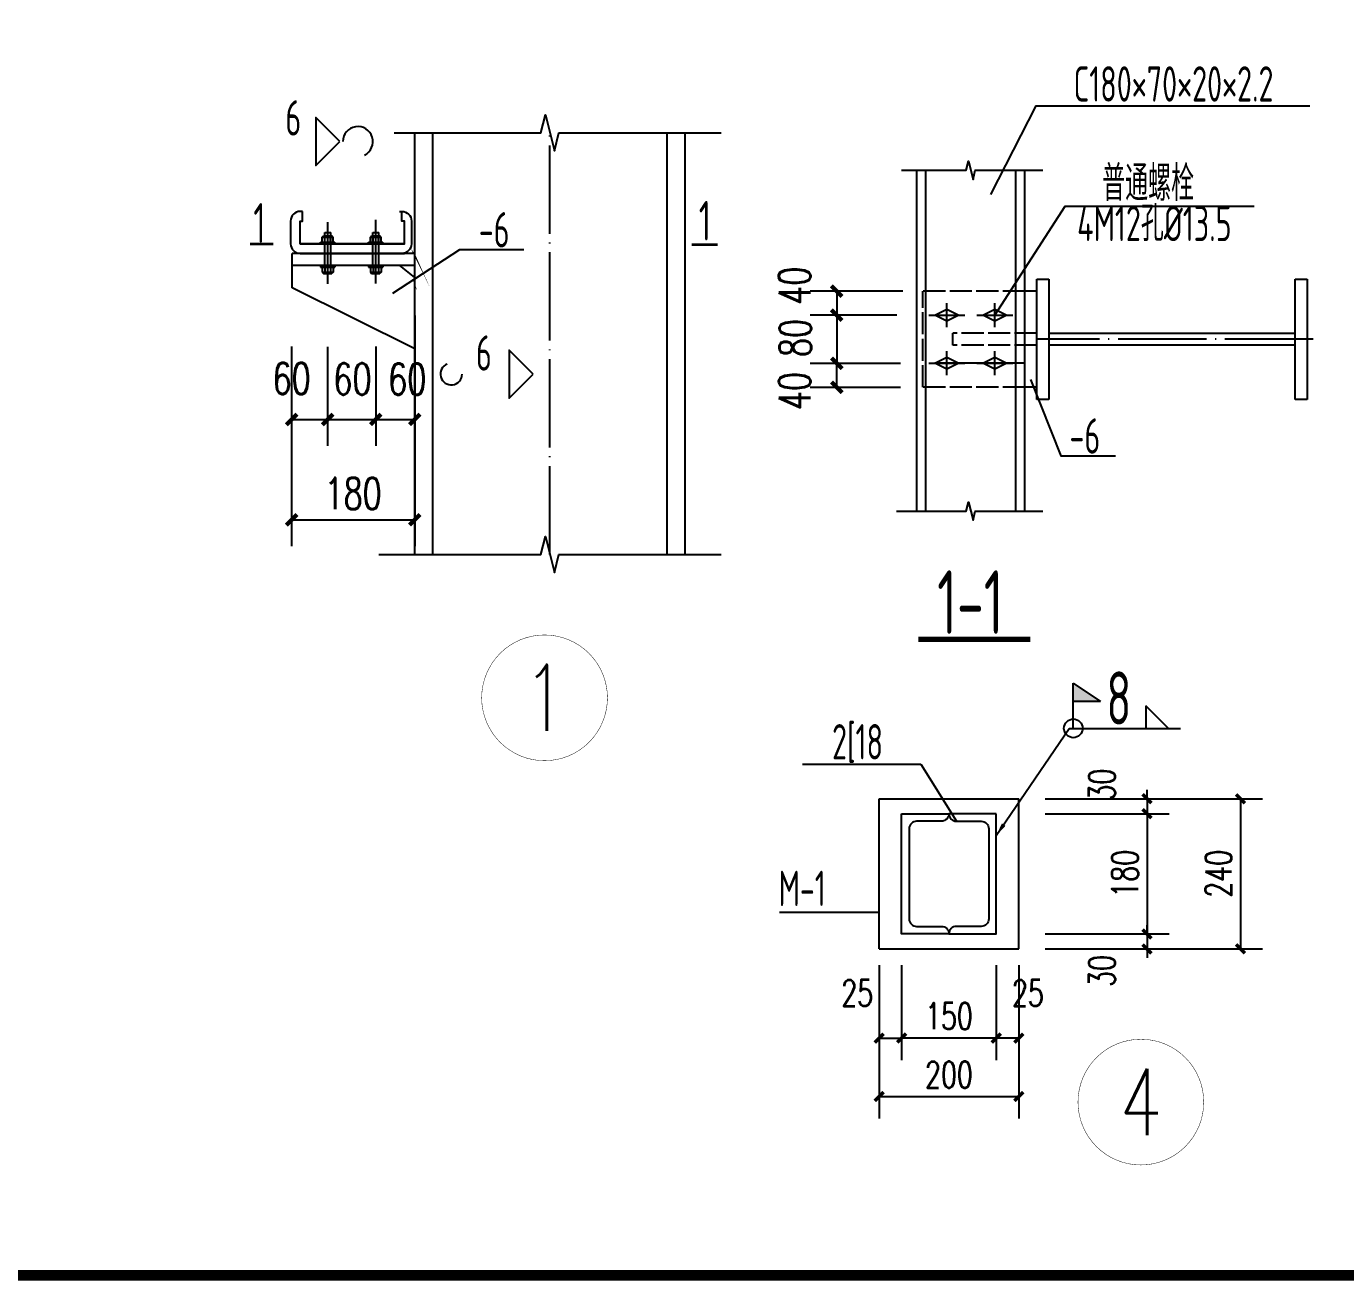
# Model space of a CAD drawing. Extents: x 14207793 to 14719554, y -1675802 to -1228715.
# Drawn here: x 14227366 to 14242298, y -1525750 to -1511553 of the extents above; entities that cross this region are included whole.
import ezdxf
from ezdxf.enums import TextEntityAlignment as Align

# ---------------------------------------------------------------- set-up
doc = ezdxf.new("R2010")
doc.units = 0
doc.header["$LTSCALE"] = 500
doc.header["$MEASUREMENT"] = 0
for name, pattern in [('5', [1.2, 0.5, -0.1, 0.5, -0.1]), ('DOTE', [2.42, 2, -0.2, 0.02, -0.2]), ('x', [5, 3, -2]), ('x2', [1.25, 0.75, -0.5])]:
    doc.linetypes.add(name, pattern=pattern)
doc.layers.get('0').update_dxf_attribs({"linetype": 'CONTINUOUS'})
doc.layers.get('DEFPOINTS').update_dxf_attribs({"color": 140, "linetype": 'CONTINUOUS'})
for name, color, linetype in [('4', 7, 'CONTINUOUS'), ('AXIS', 3, 'CONTINUOUS'), ('BOLT', 2, 'CONTINUOUS'), ('BOLTFILL', 2, 'CONTINUOUS'), ('BOLTX', 2, 'x2'), ('DIM', 3, 'CONTINUOUS'), ('DOTE', 8, 'DOTE'), ('GSYMBT', 3, 'CONTINUOUS'), ('PUB_TITLE', 4, 'CONTINUOUS'), ('S', 2, 'CONTINUOUS'), ('SBEAM', 2, 'CONTINUOUS'), ('SYMB', 7, 'CONTINUOUS'), ('X', 2, 'x')]:
    doc.layers.add(name, color=color, linetype=linetype)
doc.styles.add('_TCH_DIM_T3', font='SIMPLEX', dxfattribs={"width": 0.705882, "bigfont": 'GBCBIG'})
doc.styles.add('HZ', font='txt', dxfattribs={"width": 0.8, "bigfont": 'hztxt'})
doc.styles.get("Standard").update_dxf_attribs({"font": 'SYSZ.shx', "width": 0.75, "bigfont": 'SYFS.shx'})
doc.styles.add('TSSD_REIN', font='Tssdeng.shx', dxfattribs={"width": 0.65, "bigfont": 'hztxt.shx'})
doc.dimstyles.new('_TCH_ARCH&&120', dxfattribs={"dimtxt": 357, "dimasz": 120, "dimexe": 300, "dimexo": 360, "dimgap": 120, "dimtad": 1, "dimdec": 0, "dimzin": 0, "dimdsep": 46, "dimtxsty": '_TCH_DIM_T3', "dimblk": 'ARCHTICK', "dimcen": 0.09, "dimclrt": 7, "dimazin": 2, "dimtfac": 1, "dimtdec": 0, "dimtix": 1, "dimtmove": 2, "dimatfit": 3, "dimfxl": 0, "dimtolj": 1, "dimtzin": 0, "dimarcsym": 0})
doc.dimstyles.new('_TCH_ARCH-100', dxfattribs={"dimtxt": 297.5, "dimasz": 100, "dimexe": 250, "dimexo": 300, "dimgap": 100, "dimtad": 1, "dimdec": 0, "dimzin": 0, "dimdsep": 46, "dimtxsty": '_TCH_DIM_T3', "dimblk": 'ARCHTICK', "dimcen": 0.09, "dimclrt": 7, "dimazin": 2, "dimtfac": 1, "dimtdec": 0, "dimtix": 1, "dimtmove": 2, "dimatfit": 3, "dimfxl": 0, "dimtolj": 1, "dimtzin": 0, "dimarcsym": 0})
doc.dimstyles.new('ang', dxfattribs={"dimscale": 20, "dimtxt": 3, "dimasz": 15, "dimexe": 2, "dimexo": 2, "dimgap": 1, "dimtad": 1, "dimdec": 0, "dimzin": 0, "dimdsep": 46, "dimtxsty": 'Standard', "dimcen": 0.09, "dimdle": 2, "dimadec": 0, "dimazin": 0, "dimtfac": 1, "dimtdec": 0, "dimtix": 1, "dimtmove": 2, "dimatfit": 3, "dimfxl": 0, "dimtolj": 1, "dimtzin": 0, "dimarcsym": 0})

# ---------------------------------------------------------------- blocks, each defined once
blk = doc.blocks.new('_ArchTick')
at = {"color": 0, "linetype": 'ByBlock', "const_width": 0.4}
blk.add_lwpolyline([(-0.5, -0.5), (0.5, 0.5)], dxfattribs=at)
blk = doc.blocks.new('*D1040')
at = {"layer": 'AXIS', "color": 0, "lineweight": -2}
for p, q in [((14231320, -1515379), (14231320, -1516302)), ((14231762, -1515379), (14231762, -1516302)), ((14231320, -1516002), (14231762, -1516002))]:
    blk.add_line(p, q, dxfattribs=at)
at = {"layer": 'DEFPOINTS', "color": 0}
for p in [(14231320, -1515019), (14231762, -1515019), (14231762, -1516002)]:
    blk.add_point(p, dxfattribs=at)
at = {"layer": 'AXIS', "color": 0, "lineweight": -2, "xscale": 120, "yscale": 120, "zscale": 120, "rotation": 180}
blk.add_blockref('_ArchTick', (14231320, -1516002), dxfattribs=at)
at = {"layer": 'AXIS', "color": 0, "lineweight": -2, "xscale": 120, "yscale": 120, "zscale": 120}
blk.add_blockref('_ArchTick', (14231762, -1516002), dxfattribs=at)
at = {"layer": 'AXIS', "color": 7, "insert": (14231677, -1515546), "char_height": 357, "attachment_point": 5, "style": '_TCH_DIM_T3'}
blk.add_mtext('\\A1;60', dxfattribs=at)
blk = doc.blocks.new('*D1041')
at = {"layer": 'AXIS', "color": 0, "lineweight": -2}
for p, q in [((14230368, -1515175), (14230368, -1516302)), ((14230776, -1515179), (14230776, -1516302)), ((14230368, -1516002), (14230776, -1516002))]:
    blk.add_line(p, q, dxfattribs=at)
at = {"layer": 'DEFPOINTS', "color": 0}
for p in [(14230368, -1514815), (14230776, -1514819), (14230776, -1516002)]:
    blk.add_point(p, dxfattribs=at)
at = {"layer": 'AXIS', "color": 0, "lineweight": -2, "xscale": 120, "yscale": 120, "zscale": 120, "rotation": 180}
blk.add_blockref('_ArchTick', (14230368, -1516002), dxfattribs=at)
at = {"layer": 'AXIS', "color": 0, "lineweight": -2, "xscale": 120, "yscale": 120, "zscale": 120}
blk.add_blockref('_ArchTick', (14230776, -1516002), dxfattribs=at)
at = {"layer": 'AXIS', "color": 7, "insert": (14230368, -1515538), "char_height": 357, "attachment_point": 5, "style": '_TCH_DIM_T3'}
blk.add_mtext('\\A1;60', dxfattribs=at)
blk = doc.blocks.new('*D1042')
at = {"layer": 'AXIS', "color": 0, "lineweight": -2}
for p, q in [((14230776, -1515179), (14230776, -1516302)), ((14231320, -1515175), (14231320, -1516302)), ((14230776, -1516002), (14231320, -1516002))]:
    blk.add_line(p, q, dxfattribs=at)
at = {"layer": 'DEFPOINTS', "color": 0}
for p in [(14230776, -1514819), (14231320, -1514815), (14231320, -1516002)]:
    blk.add_point(p, dxfattribs=at)
at = {"layer": 'AXIS', "color": 0, "lineweight": -2, "xscale": 120, "yscale": 120, "zscale": 120, "rotation": 180}
blk.add_blockref('_ArchTick', (14230776, -1516002), dxfattribs=at)
at = {"layer": 'AXIS', "color": 0, "lineweight": -2, "xscale": 120, "yscale": 120, "zscale": 120}
blk.add_blockref('_ArchTick', (14231320, -1516002), dxfattribs=at)
at = {"layer": 'AXIS', "color": 7, "insert": (14231057, -1515544), "char_height": 357, "attachment_point": 5, "style": '_TCH_DIM_T3'}
blk.add_mtext('\\A1;60', dxfattribs=at)
blk = doc.blocks.new('*D1043')
at = {"layer": 'AXIS', "color": 0, "lineweight": -2}
for p, q in [((14231762, -1514827), (14231762, -1517438)), ((14230368, -1515929), (14230368, -1517438)), ((14230368, -1517138), (14231762, -1517138))]:
    blk.add_line(p, q, dxfattribs=at)
at = {"layer": 'DEFPOINTS', "color": 0}
for p in [(14231762, -1514467), (14230368, -1515569), (14231762, -1517138)]:
    blk.add_point(p, dxfattribs=at)
at = {"layer": 'AXIS', "color": 0, "lineweight": -2, "xscale": 120, "yscale": 120, "zscale": 120, "rotation": 180}
blk.add_blockref('_ArchTick', (14230368, -1517138), dxfattribs=at)
at = {"layer": 'AXIS', "color": 0, "lineweight": -2, "xscale": 120, "yscale": 120, "zscale": 120}
blk.add_blockref('_ArchTick', (14231762, -1517138), dxfattribs=at)
at = {"layer": 'AXIS', "color": 7, "insert": (14231065, -1516840), "char_height": 357, "attachment_point": 5, "style": '_TCH_DIM_T3'}
blk.add_mtext('\\A1;180', dxfattribs=at)
blk = doc.blocks.new('*D1044')
at = {"layer": 'AXIS', "color": 0, "lineweight": -2}
for p, q in [((14237259, -1515367), (14236238, -1515367)), ((14236538, -1515639), (14236538, -1515367)), ((14237260, -1515639), (14236238, -1515639))]:
    blk.add_line(p, q, dxfattribs=at)
at = {"layer": 'DEFPOINTS', "color": 0}
for p in [(14236538, -1515367), (14237619, -1515367), (14237620, -1515639)]:
    blk.add_point(p, dxfattribs=at)
at = {"layer": 'AXIS', "color": 0, "lineweight": -2, "xscale": 120, "yscale": 120, "zscale": 120}
for p, rotation in [((14236538, -1515367), 90), ((14236538, -1515639), 270)]:
    blk.add_blockref('_ArchTick', p, dxfattribs=dict(at, rotation=rotation))
at = {"layer": 'AXIS', "color": 7, "insert": (14236062, -1515681), "char_height": 357, "attachment_point": 5, "rotation": 90, "style": '_TCH_DIM_T3'}
blk.add_mtext('\\A1;40', dxfattribs=at)
blk = doc.blocks.new('*D1045')
at = {"layer": 'AXIS', "color": 0, "lineweight": -2}
for p, q in [((14237288, -1514550), (14236238, -1514550)), ((14236538, -1514550), (14236538, -1514822)), ((14237220, -1514822), (14236238, -1514822))]:
    blk.add_line(p, q, dxfattribs=at)
at = {"layer": 'DEFPOINTS', "color": 0}
for p in [(14237648, -1514550), (14236538, -1514822), (14237580, -1514822)]:
    blk.add_point(p, dxfattribs=at)
at = {"layer": 'AXIS', "color": 0, "lineweight": -2, "xscale": 120, "yscale": 120, "zscale": 120}
for p, rotation in [((14236538, -1514550), 90), ((14236538, -1514822), 270)]:
    blk.add_blockref('_ArchTick', p, dxfattribs=dict(at, rotation=rotation))
at = {"layer": 'AXIS', "color": 7, "insert": (14236061, -1514489), "char_height": 357, "attachment_point": 5, "rotation": 90, "style": '_TCH_DIM_T3'}
blk.add_mtext('\\A1;40', dxfattribs=at)
blk = doc.blocks.new('*D1046')
at = {"layer": 'AXIS', "color": 0, "lineweight": -2}
for p, q in [((14237220, -1514822), (14236238, -1514822)), ((14236538, -1514822), (14236538, -1515367)), ((14236950, -1515367), (14236238, -1515367))]:
    blk.add_line(p, q, dxfattribs=at)
at = {"layer": 'DEFPOINTS', "color": 0}
for p in [(14237580, -1514822), (14236538, -1515367), (14237310, -1515367)]:
    blk.add_point(p, dxfattribs=at)
at = {"layer": 'AXIS', "color": 0, "lineweight": -2, "xscale": 120, "yscale": 120, "zscale": 120}
for p, rotation in [((14236538, -1514822), 90), ((14236538, -1515367), 270)]:
    blk.add_blockref('_ArchTick', p, dxfattribs=dict(at, rotation=rotation))
at = {"layer": 'AXIS', "color": 7, "insert": (14236069, -1515080), "char_height": 357, "attachment_point": 5, "rotation": 90, "style": '_TCH_DIM_T3'}
blk.add_mtext('\\A1;80', dxfattribs=at)
blk = doc.blocks.new('BF2_A')
for p, q in [((0, 6), (3.61, 3.58)), ((0, 0), (0, 6)), ((3.61, 3.58), (0, 3.58))]:
    blk.add_line(p, q)
blk = doc.blocks.new('JF_1')
for p, q in [((3, 0), (0, 3)), ((0, 3), (0, 0)), ((0, 0), (3, 0))]:
    blk.add_line(p, q)
blk = doc.blocks.new('*D1021')
at = {"layer": 'AXIS', "color": 0, "lineweight": -2}
for p, q in [((14240050, -1520295), (14240050, -1520195)), ((14238899, -1520295), (14240300, -1520295)), ((14240050, -1520295), (14240050, -1520465)), ((14238899, -1520465), (14240300, -1520465)), ((14240050, -1520465), (14240050, -1520565))]:
    blk.add_line(p, q, dxfattribs=at)
at = {"layer": 'DEFPOINTS', "color": 0}
for p in [(14238599, -1520295), (14238599, -1520465), (14240050, -1520465)]:
    blk.add_point(p, dxfattribs=at)
at = {"layer": 'AXIS', "color": 0, "lineweight": -2, "xscale": 100, "yscale": 100, "zscale": 100}
for p, rotation in [((14240050, -1520295), 270), ((14240050, -1520465), 90)]:
    blk.add_blockref('_ArchTick', p, dxfattribs=dict(at, rotation=rotation))
at = {"layer": 'AXIS', "color": 7, "insert": (14239540, -1520135), "char_height": 297.5, "attachment_point": 5, "rotation": 90, "style": '_TCH_DIM_T3'}
blk.add_mtext('\\A1;30', dxfattribs=at)
blk = doc.blocks.new('*D1022')
at = {"layer": 'AXIS', "color": 0, "lineweight": -2}
for p, q in [((14238899, -1520465), (14240300, -1520465)), ((14240050, -1520465), (14240050, -1521825)), ((14238899, -1521825), (14240300, -1521825))]:
    blk.add_line(p, q, dxfattribs=at)
at = {"layer": 'DEFPOINTS', "color": 0}
for p in [(14238599, -1520465), (14238599, -1521825), (14240050, -1521825)]:
    blk.add_point(p, dxfattribs=at)
at = {"layer": 'AXIS', "color": 0, "lineweight": -2, "xscale": 100, "yscale": 100, "zscale": 100}
for p, rotation in [((14240050, -1520465), 90), ((14240050, -1521825), 270)]:
    blk.add_blockref('_ArchTick', p, dxfattribs=dict(at, rotation=rotation))
at = {"layer": 'AXIS', "color": 7, "insert": (14239801, -1521145), "char_height": 297.5, "attachment_point": 5, "rotation": 90, "style": '_TCH_DIM_T3'}
blk.add_mtext('\\A1;180', dxfattribs=at)
blk = doc.blocks.new('*D1023')
at = {"layer": 'AXIS', "color": 0, "lineweight": -2}
for p, q in [((14240050, -1521825), (14240050, -1521725)), ((14238899, -1521825), (14240300, -1521825)), ((14240050, -1521825), (14240050, -1521995)), ((14238899, -1521995), (14240300, -1521995)), ((14240050, -1521995), (14240050, -1522095))]:
    blk.add_line(p, q, dxfattribs=at)
at = {"layer": 'DEFPOINTS', "color": 0}
for p in [(14238599, -1521825), (14238599, -1521995), (14240050, -1521995)]:
    blk.add_point(p, dxfattribs=at)
at = {"layer": 'AXIS', "color": 0, "lineweight": -2, "xscale": 100, "yscale": 100, "zscale": 100}
for p, rotation in [((14240050, -1521825), 270), ((14240050, -1521995), 90)]:
    blk.add_blockref('_ArchTick', p, dxfattribs=dict(at, rotation=rotation))
at = {"layer": 'AXIS', "color": 7, "insert": (14239540, -1522245), "char_height": 297.5, "attachment_point": 5, "rotation": 90, "style": '_TCH_DIM_T3'}
blk.add_mtext('\\A1;30', dxfattribs=at)
blk = doc.blocks.new('*D1024')
at = {"layer": 'AXIS', "color": 0, "lineweight": -2}
for p, q in [((14238344, -1522178), (14238344, -1523255)), ((14238599, -1522178), (14238599, -1523255)), ((14238599, -1523005), (14238344, -1523005))]:
    blk.add_line(p, q, dxfattribs=at)
at = {"layer": 'DEFPOINTS', "color": 0}
for p in [(14238344, -1521878), (14238599, -1521878), (14238344, -1523005)]:
    blk.add_point(p, dxfattribs=at)
at = {"layer": 'AXIS', "color": 0, "lineweight": -2, "xscale": 100, "yscale": 100, "zscale": 100, "rotation": 180}
blk.add_blockref('_ArchTick', (14238344, -1523005), dxfattribs=at)
at = {"layer": 'AXIS', "color": 0, "lineweight": -2, "xscale": 100, "yscale": 100, "zscale": 100}
blk.add_blockref('_ArchTick', (14238599, -1523005), dxfattribs=at)
at = {"layer": 'AXIS', "color": 7, "insert": (14238702, -1522495), "char_height": 297.5, "attachment_point": 5, "style": '_TCH_DIM_T3'}
blk.add_mtext('\\A1;25', dxfattribs=at)
blk = doc.blocks.new('*D1025')
at = {"layer": 'AXIS', "color": 0, "lineweight": -2}
for p, q in [((14237273, -1522178), (14237273, -1523255)), ((14238344, -1522178), (14238344, -1523255)), ((14238344, -1523005), (14237273, -1523005))]:
    blk.add_line(p, q, dxfattribs=at)
at = {"layer": 'DEFPOINTS', "color": 0}
for p in [(14237273, -1521878), (14238344, -1521878), (14237273, -1523005)]:
    blk.add_point(p, dxfattribs=at)
at = {"layer": 'AXIS', "color": 0, "lineweight": -2, "xscale": 100, "yscale": 100, "zscale": 100, "rotation": 180}
blk.add_blockref('_ArchTick', (14237273, -1523005), dxfattribs=at)
at = {"layer": 'AXIS', "color": 0, "lineweight": -2, "xscale": 100, "yscale": 100, "zscale": 100}
blk.add_blockref('_ArchTick', (14238344, -1523005), dxfattribs=at)
at = {"layer": 'AXIS', "color": 7, "insert": (14237808, -1522756), "char_height": 297.5, "attachment_point": 5, "style": '_TCH_DIM_T3'}
blk.add_mtext('\\A1;150', dxfattribs=at)
blk = doc.blocks.new('*D1026')
at = {"layer": 'AXIS', "color": 0, "lineweight": -2}
for p, q in [((14237018, -1522569), (14237018, -1523916)), ((14238599, -1522569), (14238599, -1523916)), ((14237018, -1523666), (14238599, -1523666))]:
    blk.add_line(p, q, dxfattribs=at)
at = {"layer": 'DEFPOINTS', "color": 0}
for p in [(14237018, -1522269), (14238599, -1522269), (14238599, -1523666)]:
    blk.add_point(p, dxfattribs=at)
at = {"layer": 'AXIS', "color": 0, "lineweight": -2, "xscale": 100, "yscale": 100, "zscale": 100, "rotation": 180}
blk.add_blockref('_ArchTick', (14237018, -1523666), dxfattribs=at)
at = {"layer": 'AXIS', "color": 0, "lineweight": -2, "xscale": 100, "yscale": 100, "zscale": 100}
blk.add_blockref('_ArchTick', (14238599, -1523666), dxfattribs=at)
at = {"layer": 'AXIS', "color": 7, "insert": (14237808, -1523418), "char_height": 297.5, "attachment_point": 5, "style": '_TCH_DIM_T3'}
blk.add_mtext('\\A1;200', dxfattribs=at)
blk = doc.blocks.new('*D1027')
at = {"layer": 'AXIS', "color": 0, "lineweight": -2}
for p, q in [((14239927, -1520295), (14241358, -1520295)), ((14241108, -1520295), (14241108, -1521995)), ((14239927, -1521995), (14241358, -1521995))]:
    blk.add_line(p, q, dxfattribs=at)
at = {"layer": 'DEFPOINTS', "color": 0}
for p in [(14239627, -1520295), (14239627, -1521995), (14241108, -1521995)]:
    blk.add_point(p, dxfattribs=at)
at = {"layer": 'AXIS', "color": 0, "lineweight": -2, "xscale": 100, "yscale": 100, "zscale": 100}
for p, rotation in [((14241108, -1520295), 90), ((14241108, -1521995), 270)]:
    blk.add_blockref('_ArchTick', p, dxfattribs=dict(at, rotation=rotation))
at = {"layer": 'AXIS', "color": 7, "insert": (14240859, -1521145), "char_height": 297.5, "attachment_point": 5, "rotation": 90, "style": '_TCH_DIM_T3'}
blk.add_mtext('\\A1;240', dxfattribs=at)
blk = doc.blocks.new('BF1')
blk.add_circle((0, 0), 1.25)
blk = doc.blocks.new('*D1035')
at = {"layer": 'AXIS', "color": 0, "lineweight": -2}
for p, q in [((14237018, -1522178), (14237018, -1523255)), ((14237273, -1522178), (14237273, -1523255)), ((14237018, -1523005), (14237273, -1523005))]:
    blk.add_line(p, q, dxfattribs=at)
at = {"layer": 'DEFPOINTS', "color": 0}
for p in [(14237018, -1521878), (14237273, -1521878), (14237273, -1523005)]:
    blk.add_point(p, dxfattribs=at)
at = {"layer": 'AXIS', "color": 0, "lineweight": -2, "xscale": 100, "yscale": 100, "zscale": 100, "rotation": 180}
blk.add_blockref('_ArchTick', (14237018, -1523005), dxfattribs=at)
at = {"layer": 'AXIS', "color": 0, "lineweight": -2, "xscale": 100, "yscale": 100, "zscale": 100}
blk.add_blockref('_ArchTick', (14237273, -1523005), dxfattribs=at)
at = {"layer": 'AXIS', "color": 7, "insert": (14236770, -1522495), "char_height": 297.5, "attachment_point": 5, "style": '_TCH_DIM_T3'}
blk.add_mtext('\\A1;25', dxfattribs=at)

msp = doc.modelspace()

# ---------------------------------------------------------------- hatches: boundary and pattern name
msp.add_hatch(color=256).paths.add_polyline_path([(14239216.07, -1518988.53), (14239216.07, -1519194.39), (14239522.53, -1519194.39)])

# ---------------------------------------------------------------- linework, layer by layer
for p, q in [((14239216.07, -1519498.53), (14240428.47, -1519498.53)), ((14236150.94, -1519904.2), (14237489.35, -1519904.2)), ((14237489.35, -1519904.2), (14237893.22, -1520550))]:
    msp.add_line(p, q)
msp.add_arc((14232175.21, -1515488.34), 122.51, 112.097943, 0)
at = {"layer": '4'}
for p, q in [((14237017.72, -1521995), (14237017.72, -1520295)), ((14237017.72, -1520295), (14238598.72, -1520295)), ((14238598.72, -1521995), (14238598.72, -1520295)), ((14237017.72, -1521995), (14238598.72, -1521995))]:
    msp.add_line(p, q, dxfattribs=at)
for points in [[(14237272.72, -1520465), (14237808.22, -1520465, -0.41421356), (14237723.22, -1520550), (14237442.72, -1520550, 0.41421356), (14237357.72, -1520635), (14237357.72, -1521655, 0.41421356), (14237442.72, -1521740), (14237723.22, -1521740, -0.41421356), (14237808.22, -1521825), (14237272.72, -1521825)], [(14238343.72, -1520465), (14237808.22, -1520465, 0.41421356), (14237893.22, -1520550), (14238173.72, -1520550, -0.41421356), (14238258.72, -1520635), (14238258.72, -1521655, -0.41421356), (14238173.72, -1521740), (14237893.22, -1521740, 0.41421356), (14237808.22, -1521825), (14238343.72, -1521825)]]:
    msp.add_lwpolyline(points, format="xyb", close=True, dxfattribs=at)
at = {"layer": 'BOLT'}
for p, q in [((14230715.26, -1513939.72), (14230729.69, -1513925.3)), ((14230715.26, -1513939.72), (14230837.66, -1513939.72)), ((14230715.26, -1513994.12), (14230715.26, -1513939.72)), ((14230729.69, -1513925.3), (14230823.24, -1513925.3)), ((14230742.46, -1513884.5), (14230810.46, -1513884.5)), ((14230742.46, -1513925.3), (14230742.46, -1513884.5)), ((14230745.86, -1513994.12), (14230745.86, -1513939.72)), ((14230807.06, -1513994.12), (14230807.06, -1513939.72)), ((14230810.46, -1513925.3), (14230810.46, -1513884.5)), ((14230837.66, -1513939.72), (14230823.24, -1513925.3)), ((14230837.66, -1513994.12), (14230837.66, -1513939.72)), ((14231259.26, -1513939.72), (14231273.69, -1513925.3)), ((14231259.26, -1513939.72), (14231381.66, -1513939.72)), ((14231259.26, -1513994.12), (14231259.26, -1513939.72)), ((14231273.69, -1513925.3), (14231367.24, -1513925.3)), ((14231286.46, -1513884.5), (14231354.46, -1513884.5)), ((14231286.46, -1513925.3), (14231286.46, -1513884.5)), ((14231289.86, -1513994.12), (14231289.86, -1513939.72)), ((14231351.06, -1513994.12), (14231351.06, -1513939.72)), ((14231354.46, -1513925.3), (14231354.46, -1513884.5)), ((14231381.66, -1513939.72), (14231367.24, -1513925.3)), ((14231381.66, -1513994.12), (14231381.66, -1513939.72)), ((14230694.86, -1514014.52), (14230694.86, -1513994.12)), ((14230694.86, -1513994.12), (14230858.06, -1513994.12)), ((14230694.86, -1514014.52), (14230858.06, -1514014.52)), ((14230715.26, -1513994.12), (14230837.66, -1513994.12)), ((14230858.06, -1514014.52), (14230858.06, -1513994.12)), ((14231238.86, -1514014.52), (14231238.86, -1513994.12)), ((14231238.86, -1513994.12), (14231402.06, -1513994.12)), ((14231238.86, -1514014.52), (14231402.06, -1514014.52)), ((14231259.26, -1513994.12), (14231381.66, -1513994.12)), ((14231402.06, -1514014.52), (14231402.06, -1513994.12)), ((14230694.86, -1514259.32), (14230694.86, -1514279.72)), ((14230694.86, -1514259.32), (14230858.06, -1514259.32)), ((14230858.06, -1514259.32), (14230858.06, -1514279.72)), ((14231238.86, -1514259.32), (14231238.86, -1514279.72)), ((14231238.86, -1514259.32), (14231402.06, -1514259.32)), ((14231402.06, -1514259.32), (14231402.06, -1514279.72)), ((14230694.86, -1514279.72), (14230858.06, -1514279.72)), ((14230715.26, -1514279.72), (14230715.26, -1514334.12)), ((14230715.26, -1514334.12), (14230729.69, -1514348.55)), ((14230715.26, -1514334.12), (14230837.66, -1514334.12)), ((14230729.69, -1514348.55), (14230823.24, -1514348.55)), ((14230745.86, -1514279.72), (14230745.86, -1514334.12)), ((14230807.06, -1514279.72), (14230807.06, -1514334.12)), ((14230837.66, -1514334.12), (14230823.24, -1514348.55)), ((14230837.66, -1514279.72), (14230837.66, -1514334.12)), ((14231238.86, -1514279.72), (14231402.06, -1514279.72)), ((14231259.26, -1514279.72), (14231259.26, -1514334.12)), ((14231259.26, -1514334.12), (14231273.69, -1514348.55)), ((14231259.26, -1514334.12), (14231381.66, -1514334.12)), ((14231273.69, -1514348.55), (14231367.24, -1514348.55)), ((14231289.86, -1514279.72), (14231289.86, -1514334.12)), ((14231351.06, -1514279.72), (14231351.06, -1514334.12)), ((14231381.66, -1514334.12), (14231367.24, -1514348.55)), ((14231381.66, -1514279.72), (14231381.66, -1514334.12)), ((14237783.56, -1514958.5), (14237783.56, -1514686.5)), ((14238327.56, -1514958.5), (14238327.56, -1514686.5)), ((14237579.56, -1514822.5), (14237987.56, -1514822.5)), ((14238123.56, -1514822.5), (14238531.56, -1514822.5)), ((14237783.56, -1515502.5), (14237783.56, -1515230.5)), ((14238327.56, -1515502.5), (14238327.56, -1515230.5)), ((14237579.56, -1515366.5), (14237987.56, -1515366.5)), ((14238123.56, -1515366.5), (14238531.56, -1515366.5))]:
    msp.add_line(p, q, dxfattribs=at)
for points in [[(14237783.56, -1514890.5), (14237647.56, -1514822.5), (14237783.56, -1514754.5), (14237919.56, -1514822.5)], [(14238327.56, -1514890.5), (14238191.56, -1514822.5), (14238327.56, -1514754.5), (14238463.56, -1514822.5)], [(14237783.56, -1515434.5), (14237647.56, -1515366.5), (14237783.56, -1515298.5), (14237919.56, -1515366.5)], [(14238327.56, -1515434.5), (14238191.56, -1515366.5), (14238327.56, -1515298.5), (14238463.56, -1515366.5)]]:
    msp.add_lwpolyline(points, close=True, dxfattribs=at)
at = {"layer": 'BOLTFILL'}
for p, q in [((14230776.46, -1514467.56), (14230776.46, -1513767.31)), ((14231320.46, -1514463.91), (14231320.46, -1513743.18))]:
    msp.add_line(p, q, dxfattribs=at)
at = {"layer": 'BOLTX'}
for p, q in [((14230742.46, -1514279.72), (14230742.46, -1513925.3)), ((14230810.46, -1514279.72), (14230810.46, -1513925.3)), ((14231286.46, -1514279.72), (14231286.46, -1513925.3)), ((14231354.46, -1514279.72), (14231354.46, -1513925.3))]:
    msp.add_line(p, q, dxfattribs=at)
at = {"layer": 'DIM'}
msp.add_line((14235888.8, -1521580.59), (14237017.72, -1521580.59), dxfattribs=at)
for points in [[(14238280.58, -1513454.36), (14238794.77, -1512452.96), (14238794.77, -1512452.96), (14241894.28, -1512452.96)], [(14238327.56, -1514822.5), (14239124.95, -1513587.03), (14239124.95, -1513587.03), (14241264.28, -1513587.03)], [(14231514.32, -1514571.73), (14232272.28, -1514078.86), (14232272.28, -1514078.86), (14232996.82, -1514078.86)], [(14238730.64, -1515551.54), (14239076.08, -1516414.81), (14239076.08, -1516414.81), (14239691.78, -1516414.81)]]:
    msp.add_lwpolyline(points, dxfattribs=at)
for points in [[(14230914.05, -1512856.39), (14230642.05, -1512584.39), (14230642.05, -1513128.39)], [(14233103.99, -1515488.34), (14232831.99, -1515216.34), (14232831.99, -1515760.34)]]:
    msp.add_lwpolyline(points, close=True, dxfattribs=at)
for points in [[(14231761.78, -1514123.32, 0, 45.33, 0), (14231677.67, -1513989.78, 0, 0, 0), (14231118.05, -1512856.39, 0, 0, 0), (14230098.05, -1512856.39, 0, 0, 0)], [(14231761.78, -1514501.47, 0, 90.67, 0), (14231854.5, -1514698.46, 0, 0, 0), (14232175.21, -1515488.34, 0, 0, 0), (14233239.61, -1515488.34, 0, 0, 0)]]:
    msp.add_lwpolyline(points, format="xyseb", dxfattribs=at)
msp.add_arc((14231118.05, -1512856.39), 170, 295.75294, 180, dxfattribs=at)
at = {"layer": 'DOTE'}
for p, q in [((14233291.78, -1517529.44), (14233291.78, -1512758.86)), ((14241931.79, -1515094.5), (14238807.79, -1515094.5))]:
    msp.add_line(p, q, dxfattribs=at)
at = {"layer": 'GSYMBT', "ltscale": 10, "const_width": 5}
for points in [[(14232519.29, -1519153.14, 1), (14233942.74, -1519153.14, 1)], [(14239268.79, -1523729.24, 1), (14240692.24, -1523729.24, 1)]]:
    msp.add_lwpolyline(points, format="xyb", close=True, dxfattribs=at)
at = {"layer": 'PUB_TITLE', "const_width": 120}
msp.add_lwpolyline([(14349272.5, -1477690), (14210792.5, -1477690), (14210792.5, -1525690), (14349272.5, -1525690)], close=True, dxfattribs=at)
at = {"layer": 'S'}
for p, q in [((14231761.78, -1517529.44), (14231761.78, -1512758.86)), ((14231965.78, -1517529.44), (14231965.78, -1512758.86)), ((14234617.78, -1517529.44), (14234617.78, -1512758.86)), ((14234821.78, -1517529.44), (14234821.78, -1512758.86)), ((14237443.56, -1515060.5), (14237443.56, -1513182.09)), ((14237545.56, -1515060.5), (14237545.56, -1513182.09)), ((14238565.56, -1515060.5), (14238565.56, -1513182.09)), ((14238667.56, -1515060.5), (14238667.56, -1513182.09)), ((14230373.39, -1514512.78), (14230373.39, -1514123.32)), ((14231761.78, -1514123.32), (14230373.39, -1514123.32)), ((14231761.78, -1514259.32), (14230373.39, -1514259.32)), ((14231761.78, -1514394.93), (14231593.63, -1514259.32)), ((14231761.78, -1515203.19), (14230373.39, -1514512.78)), ((14238801.76, -1514550.5), (14238667.56, -1514550.5)), ((14238801.76, -1514414.5), (14238937.76, -1514414.5)), ((14238801.76, -1515774.5), (14238801.76, -1514414.5)), ((14238937.76, -1514414.5), (14238937.76, -1515774.5)), ((14241725.76, -1514414.5), (14241861.76, -1514414.5)), ((14241725.76, -1515774.5), (14241725.76, -1514414.5)), ((14241861.76, -1514414.5), (14241861.76, -1515774.5)), ((14237443.56, -1517040.16), (14237443.56, -1515060.5)), ((14237545.56, -1517040.16), (14237545.56, -1515060.5)), ((14238565.56, -1517040.16), (14238565.56, -1515060.88)), ((14238667.56, -1517040.16), (14238667.56, -1515060.88)), ((14238937.76, -1515026.5), (14241725.76, -1515026.5)), ((14241725.76, -1515162.5), (14238937.76, -1515162.5)), ((14238801.76, -1515638.5), (14238667.56, -1515638.5)), ((14238937.76, -1515774.5), (14238801.76, -1515774.5)), ((14241861.76, -1515774.5), (14241725.76, -1515774.5))]:
    msp.add_line(p, q, dxfattribs=at)
at = {"layer": 'SBEAM'}
for points in [[(14230492.47, -1513647.32), (14230465.27, -1513647.32, 0.41421356), (14230356.47, -1513756.12), (14230356.47, -1514014.52, 0.41421356), (14230465.27, -1514123.32), (14231644.51, -1514123.32)], [(14231588.51, -1513647.32), (14231615.71, -1513647.32, -0.41421356), (14231724.51, -1513756.12), (14231724.51, -1514014.52, -0.41421356), (14231615.71, -1514123.32), (14230390.95, -1514123.32)]]:
    msp.add_lwpolyline(points, format="xyb", dxfattribs=at)
for points in [[(14231644.51, -1514014.52), (14230465.27, -1514014.52), (14230465.27, -1513756.12), (14230492.47, -1513756.12), (14230492.47, -1513647.32)], [(14230465.27, -1514014.52), (14231644.51, -1514014.52), (14231644.51, -1513756.12), (14231617.31, -1513756.12), (14231617.31, -1513647.32)]]:
    msp.add_lwpolyline(points, dxfattribs=at)
at = {"layer": 'SYMB'}
for points in [[(14231528.14, -1512758.86), (14233189.78, -1512758.86), (14233240.65, -1512554.83), (14233342.91, -1512962.89), (14233393.78, -1512758.86), (14235229.78, -1512758.86)], [(14237271.5, -1513182.09), (14238004.56, -1513182.09), (14238030, -1513080.07), (14238081.12, -1513284.11), (14238106.56, -1513182.09), (14238871.56, -1513182.09)], [(14237213.36, -1517040.16), (14238004.56, -1517040.16), (14238030, -1516938.14), (14238081.12, -1517142.18), (14238106.56, -1517040.16), (14238871.56, -1517040.16)], [(14231353.78, -1517529.44), (14233189.78, -1517529.44), (14233240.65, -1517325.4), (14233342.91, -1517733.47), (14233393.78, -1517529.44), (14235229.78, -1517529.44)]]:
    msp.add_lwpolyline(points, dxfattribs=at)
for points, const_width in [([(14229898.32, -1514015.36), (14230160.65, -1514015.36)], 30.6), ([(14234895.96, -1514025.09), (14235190.17, -1514025.09)], 30.6), ([(14238730.64, -1518492.16), (14237463.5, -1518492.16)], 60)]:
    msp.add_lwpolyline(points, dxfattribs=dict(at, const_width=const_width))
at = {"layer": 'X', "color": 9, "linetype": '5'}
for p, q in [((14237511.56, -1515638.5), (14237511.56, -1514550.5)), ((14238667.56, -1514550.5), (14237511.56, -1514550.5)), ((14238801.76, -1515026.5), (14237851.56, -1515026.5)), ((14238801.76, -1515162.5), (14237851.56, -1515162.5)), ((14238667.56, -1515638.5), (14237511.56, -1515638.5))]:
    msp.add_line(p, q, dxfattribs=at)
at = {"layer": 'X', "color": 9}
msp.add_line((14237851.56, -1515162.5), (14237851.56, -1515026.5), dxfattribs=at)
at = {"layer": 'X'}
msp.add_line((14238667.56, -1515366.5), (14237647.56, -1515366.5), dxfattribs=at)

# ---------------------------------------------------------------- block references
at = {"xscale": 85, "yscale": 85, "zscale": 85}
for name, p in [('BF2_A', (14239216.07, -1519498.53)), ('JF_1', (14240037.37, -1519498.53)), ('BF1', (14239216.07, -1519498.53))]:
    msp.add_blockref(name, p, dxfattribs=at)

# ---------------------------------------------------------------- texts
at = {"layer": 'DIM', "style": 'TSSD_REIN', "width": 0.65}
for s, height, p in [('C180×70×20×2.2', 400, (14240349.91, -1512404.56)), ('普通螺栓', 400, (14240062.56, -1513528.67)), ('-6', 400, (14232660.54, -1514054.66)), ('4M12孔%%c13.5', 400, (14240133.13, -1513983.73)), ('-6', 400, (14239346.75, -1516388.98)), ('8', 600, (14239731.37, -1519456.03)), ('2[18', 400, (14236773.7, -1519850.78))]:
    msp.add_text(s, height=height, dxfattribs=at).set_placement(p, align=Align.CENTER)
for p in [(14230477.15, -1512788.39), (14232634.33, -1515449.3)]:
    msp.add_text('6', height=400, dxfattribs=at).set_placement(p, align=Align.RIGHT)
msp.add_text('M-1', height=400, dxfattribs=at).set_placement((14235879.07, -1521510.21))
at = {"layer": 'GSYMBT'}
for s, height, style, width, p in [('1', 450, 'TSSD_REIN', 0.65, (14230004.49, -1513778.23)), ('1', 450, 'TSSD_REIN', 0.65, (14235046.49, -1513752.46)), ('1-1', 720, 'TSSD_REIN', 0.65, (14238050.56, -1518069.78)), ('1', 750, 'HZ', 0.75, (14233231.01, -1519153.14)), ('4', 750, 'HZ', 0.75, (14239980.51, -1523729.24))]:
    msp.add_text(s, height=height, dxfattribs=dict(at, style=style, width=width)).set_placement(p, align=Align.MIDDLE)

# ---------------------------------------------------------------- dimensions: what is measured, and where the dimension line sits
at = {"layer": 'AXIS'}
for base, p1, p2, angle, text, dimstyle, picture, middle in [((14236537.5, -1514822.5), (14237648.31, -1514550.5), (14237579.56, -1514822.5), 90, '40', '_TCH_ARCH&&120', '*D1045', (14236061.06, -1514489.36)), ((14236537.5, -1515366.5), (14237579.56, -1514822.5), (14237309.82, -1515366.5), 90, '80', '_TCH_ARCH&&120', '*D1046', (14236068.93, -1515080.36)), ((14236537.5, -1515366.5), (14237620.36, -1515638.5), (14237618.75, -1515366.5), 90, '40', '_TCH_ARCH&&120', '*D1044', (14236062.35, -1515680.78)), ((14240049.68, -1520465), (14238598.72, -1520295), (14238598.72, -1520465), 90, '30', '_TCH_ARCH-100', '*D1021', (14239539.68, -1520134.81)), ((14240049.68, -1521995), (14238598.72, -1521825), (14238598.72, -1521995), 90, '30', '_TCH_ARCH-100', '*D1023', (14239539.68, -1522245.17)), ((14237272.72, -1523004.75), (14237017.72, -1521877.5), (14237272.72, -1521877.5), 180, '25', '_TCH_ARCH-100', '*D1035', (14236770.23, -1522494.75))]:
    dim = msp.add_linear_dim(base=base, p1=p1, p2=p2, angle=angle, text=text, dimstyle=dimstyle, dxfattribs=at)
    dim.commit()
    dim.dimension.update_dxf_attribs({"geometry": picture, "text_midpoint": middle, "dimtype": 160})
for base, p1, p2, text, dimstyle, picture, middle in [((14231761.77, -1517138.01), (14230368.46, -1515569.09), (14231761.77, -1514467.02), '180', '_TCH_ARCH&&120', '*D1043', (14231065.12, -1516839.51)), ((14237272.72, -1523004.75), (14238343.72, -1521877.5), (14237272.72, -1521877.5), '150', '_TCH_ARCH-100', '*D1025', (14237808.22, -1522756)), ((14238598.72, -1523666.43), (14237017.72, -1522268.91), (14238598.72, -1522268.91), '200', '_TCH_ARCH-100', '*D1026', (14237808.22, -1523417.68))]:
    dim = msp.add_linear_dim(base=base, p1=p1, p2=p2, text=text, dimstyle=dimstyle, dxfattribs=at)
    dim.commit()
    dim.dimension.update_dxf_attribs({"geometry": picture, "text_midpoint": middle})
for base, p1, p2, text, dimstyle, picture, middle in [((14230776.46, -1516001.79), (14230368.46, -1514814.55), (14230776.46, -1514818.79), '60', '_TCH_ARCH&&120', '*D1041', (14230368.46, -1515537.7)), ((14231320.46, -1516001.79), (14230776.46, -1514818.79), (14231320.46, -1514815.14), '60', '_TCH_ARCH&&120', '*D1042', (14231056.77, -1515543.86)), ((14231761.78, -1516001.79), (14231320.46, -1515019.14), (14231761.78, -1515019.14), '60', '_TCH_ARCH&&120', '*D1040', (14231676.7, -1515545.77)), ((14238343.72, -1523004.75), (14238598.72, -1521877.5), (14238343.72, -1521877.5), '25', '_TCH_ARCH-100', '*D1024', (14238702.23, -1522494.75))]:
    dim = msp.add_linear_dim(base=base, p1=p1, p2=p2, text=text, dimstyle=dimstyle, dxfattribs=at)
    dim.commit()
    dim.dimension.update_dxf_attribs({"geometry": picture, "text_midpoint": middle, "dimtype": 160})
for base, p1, p2, text, picture, middle in [((14241108.16, -1521995), (14239626.84, -1520295), (14239626.84, -1521995), '240', '*D1027', (14240859.41, -1521145)), ((14240049.68, -1521825), (14238598.72, -1520465), (14238598.72, -1521825), '180', '*D1022', (14239800.93, -1521145))]:
    dim = msp.add_linear_dim(base=base, p1=p1, p2=p2, angle=90, text=text, dimstyle='_TCH_ARCH-100', dxfattribs=at)
    dim.commit()
    dim.dimension.update_dxf_attribs({"geometry": picture, "text_midpoint": middle})

# ---------------------------------------------------------------- leaders
msp.add_leader([(14238343.72, -1520712.01), (14239168.07, -1519498.53), (14239318.07, -1519498.53)], dimstyle='ang', override={"dimscale": 150, "dimasz": 1, "dimgap": 1, "dimtad": 0})

doc.saveas('drawing.dxf')
